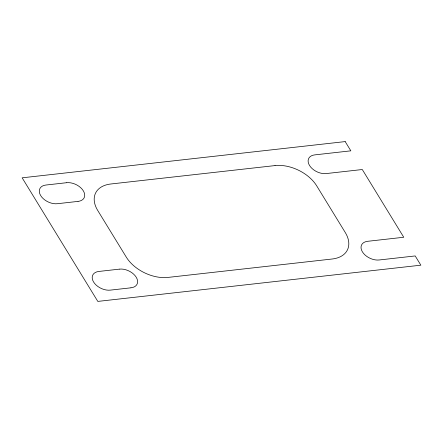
<?xml version="1.0" encoding="UTF-8"?>
<svg xmlns="http://www.w3.org/2000/svg" width="443" height="443" viewBox="0 0 443 443"><rect width="100%" height="100%" fill="white"/><g stroke="black" fill="none" stroke-linecap="round" stroke-linejoin="round"><path stroke-width="0.66" d="M66.522 182.721L45.922 185.03A13.107 8.339 25.7 0 0 40.69 195.601A13.107 8.339 25.7 0 0 57.357 203.714L77.957 201.404M119.427 269.139L98.828 271.448A13.107 8.339 25.7 0 0 93.595 282.014A13.107 8.339 25.7 0 0 110.268 290.132L130.868 287.823M119.555 269.123A13.107 8.339 25.7 0 1 136.222 277.235A13.107 8.339 25.7 0 1 130.99 287.806M66.644 182.71A13.107 8.339 25.7 0 1 83.317 190.822A13.107 8.339 25.7 0 1 78.084 201.393M345.186 141.594L22.15 177.82L97.814 301.406L420.85 265.18L415.191 255.938L379.092 259.986A13.107 8.339 25.7 0 1 362.424 251.873A13.107 8.339 25.7 0 1 367.651 241.302L403.75 237.254L362.285 169.525L326.186 173.573A13.107 8.339 25.7 0 1 309.513 165.455A13.107 8.339 25.7 0 1 314.746 154.884L350.845 150.836L345.186 141.594M275.031 165.582L110.772 184A32.776 20.849 25.7 0 0 97.698 210.425L126.294 257.134A32.776 20.849 25.7 0 0 167.969 277.418L332.228 259A32.776 20.849 25.7 0 0 345.302 232.575L316.706 185.866A32.776 20.849 25.7 0 0 275.031 165.582"/></g></svg>
